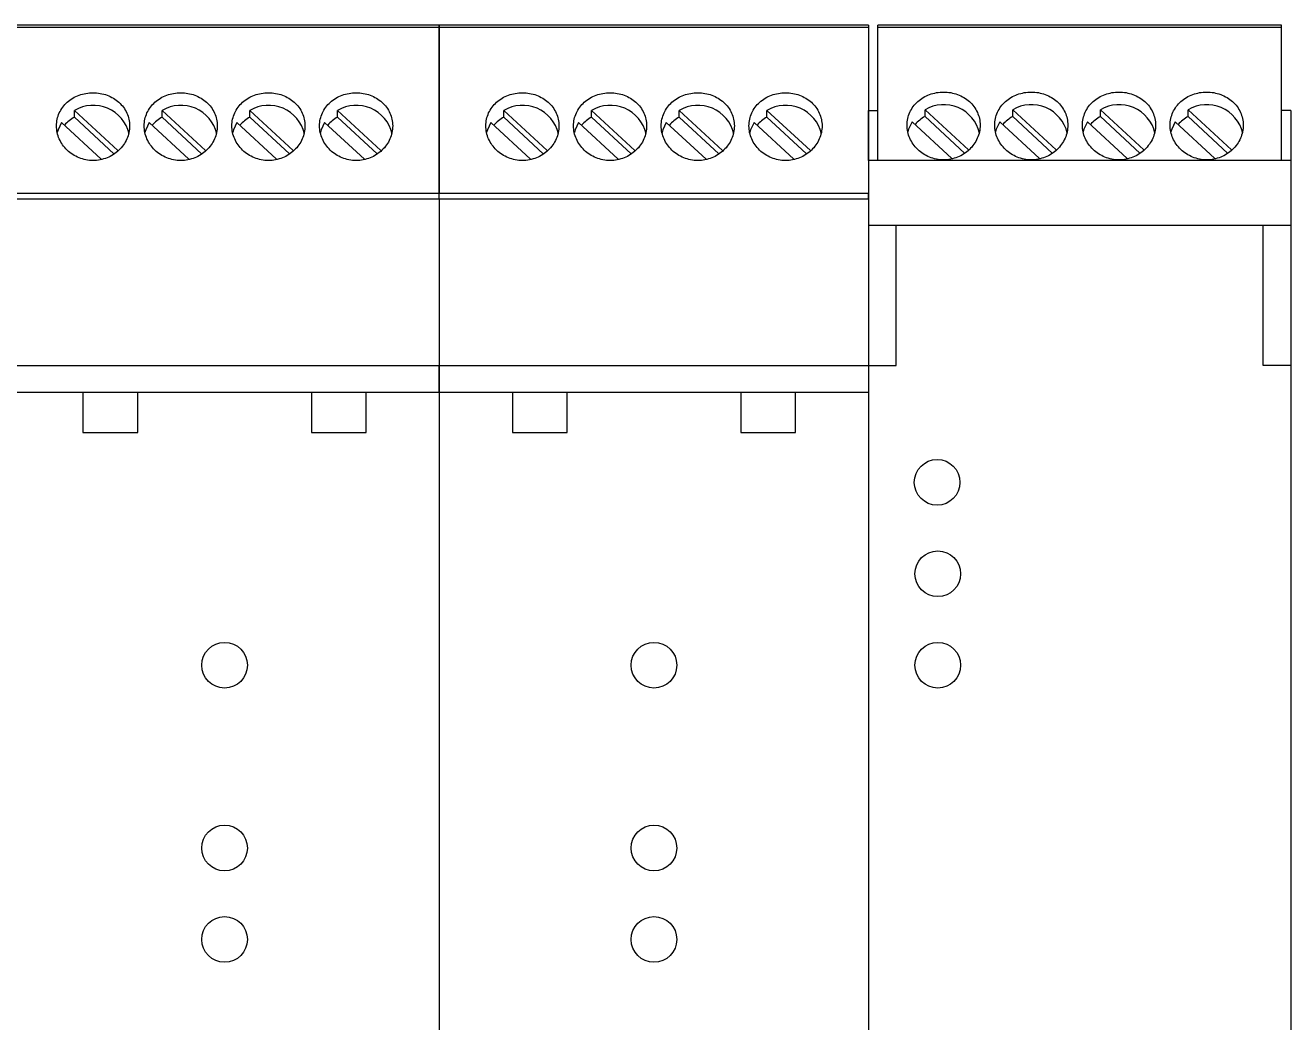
# Model space of a CAD drawing. Header units: millimetres. Extents: x 4137 to 6698, y 1400 to 3585.
# Drawn here: x 5515.2 to 5584.4, y 2741.3 to 2795.8 of the extents above; entities that cross this region are included whole.
import ezdxf

# ---------------------------------------------------------------- set-up
doc = ezdxf.new("R2010")
doc.units = ezdxf.units.MM
doc.layers.add('000-PI-Oprema', color=30, linetype='Continuous', lineweight=5)

msp = doc.modelspace()

# ---------------------------------------------------------------- linework, layer by layer
at = {"color": 0, "linetype": 'ByBlock', "lineweight": 0}
for p, q in [((5583.945, 2795.778), (5561.845, 2795.778)), ((5561.845, 2795.678), (5583.945, 2795.678)), ((5561.345, 2788.392), (5561.345, 2791.128)), ((5564.431, 2790.789), (5564.431, 2791.164)), ((5566.806, 2788.961), (5564.431, 2791.164)), ((5569.231, 2790.789), (5569.231, 2791.164)), ((5571.606, 2788.961), (5569.231, 2791.164)), ((5574.031, 2790.789), (5574.031, 2791.164)), ((5576.406, 2788.961), (5574.031, 2791.164)), ((5578.831, 2790.789), (5578.831, 2791.164)), ((5581.206, 2788.961), (5578.831, 2791.164)), ((5584.445, 2791.128), (5584.445, 2788.392)), ((5563.724, 2790.508), (5565.896, 2788.494)), ((5566.591, 2788.786), (5564.431, 2790.789)), ((5568.524, 2790.508), (5570.696, 2788.494)), ((5571.391, 2788.786), (5569.231, 2790.789)), ((5573.324, 2790.508), (5575.496, 2788.494)), ((5576.191, 2788.786), (5574.031, 2790.789)), ((5578.124, 2790.508), (5580.296, 2788.494)), ((5580.991, 2788.786), (5578.831, 2790.789)), ((5561.345, 2788.392), (5561.345, 2777.172)), ((5584.445, 2788.392), (5561.345, 2788.392)), ((5584.445, 2788.392), (5584.445, 2777.172)), ((5584.445, 2784.826), (5561.345, 2784.826)), ((5561.345, 2777.172), (5561.345, 2696.278)), ((5561.345, 2777.172), (5562.845, 2777.172)), ((5584.445, 2777.166), (5584.445, 2696.278))]:
    msp.add_line(p, q, dxfattribs=at)
at = {"color": 0, "linetype": 'ByBlock', "lineweight": 0, "ltscale": 0.25}
for p, q in [((5561.845, 2788.392), (5561.845, 2795.778)), ((5583.945, 2788.392), (5583.945, 2795.778)), ((5561.345, 2791.128), (5561.845, 2791.128)), ((5584.445, 2791.128), (5583.945, 2791.128)), ((5562.845, 2777.172), (5562.845, 2784.826)), ((5582.941, 2777.167), (5582.945, 2784.82)), ((5561.345, 2777.172), (5562.845, 2777.172)), ((5584.445, 2777.172), (5582.945, 2777.172))]:
    msp.add_line(p, q, dxfattribs=at)
at = {"color": 0, "linetype": 'ByBlock', "lineweight": 0, "flags": 128}
for points in [[(5563.724, 2790.508), (5563.532, 2790.102), (5563.49, 2789.951)], [(5568.524, 2790.508), (5568.332, 2790.102), (5568.29, 2789.951)], [(5573.324, 2790.508), (5573.132, 2790.102), (5573.09, 2789.951)], [(5578.124, 2790.508), (5577.932, 2790.102), (5577.89, 2789.951)]]:
    msp.add_lwpolyline(points, dxfattribs=at)
at = {"color": 0, "linetype": 'ByBlock', "lineweight": 0, "ltscale": 0.25}
for centre in [(5565.095, 2770.778), (5565.131, 2765.778), (5565.131, 2760.778)]:
    msp.add_circle(centre, 1.25, dxfattribs=at)
at = {"color": 0, "linetype": 'ByBlock', "lineweight": 0}
for centre, radius, start, end in [((5565.449, 2789.416), 2.023, 13.40006, 120.22754), ((5570.249, 2789.416), 2.023, 13.40006, 120.22754), ((5575.049, 2789.416), 2.023, 13.40006, 120.22754), ((5579.849, 2789.416), 2.023, 13.40006, 120.22754), ((5565.369, 2789.064), 1.964, 118.52592, 138.89397), ((5570.169, 2789.064), 1.964, 118.52592, 138.89397), ((5574.969, 2789.064), 1.964, 118.52592, 138.89397), ((5579.769, 2789.064), 1.964, 118.52592, 138.89397)]:
    msp.add_arc(centre, radius, start, end, dxfattribs=at)
for points in [[(5565.446, 2788.42), (5565.579, 2788.42), (5565.709, 2788.433), (5565.964, 2788.482), (5566.092, 2788.519), (5566.334, 2788.616), (5566.449, 2788.675), (5566.666, 2788.815), (5566.769, 2788.896), (5567.045, 2789.16), (5567.194, 2789.372), (5567.394, 2789.826), (5567.446, 2790.072), (5567.447, 2790.436), (5567.434, 2790.558), (5567.382, 2790.794), (5567.345, 2790.908), (5567.245, 2791.129), (5567.182, 2791.235), (5567.037, 2791.431), (5566.955, 2791.522), (5566.768, 2791.69), (5566.667, 2791.764), (5566.451, 2791.893), (5566.334, 2791.949), (5566.091, 2792.038), (5565.967, 2792.072), (5565.71, 2792.118), (5565.578, 2792.129), (5565.186, 2792.129), (5564.923, 2792.083), (5564.441, 2791.906), (5564.218, 2791.773), (5563.941, 2791.525), (5563.857, 2791.432), (5563.712, 2791.236), (5563.65, 2791.132), (5563.549, 2790.911), (5563.511, 2790.795), (5563.46, 2790.56), (5563.447, 2790.44), (5563.446, 2790.195), (5563.459, 2790.073), (5563.51, 2789.834), (5563.548, 2789.715), (5563.648, 2789.487), (5563.71, 2789.378), (5563.855, 2789.171), (5563.939, 2789.073), (5564.215, 2788.809), (5564.438, 2788.665), (5564.919, 2788.472), (5565.182, 2788.42), (5565.446, 2788.42)], [(5570.246, 2788.42), (5570.379, 2788.42), (5570.509, 2788.433), (5570.764, 2788.482), (5570.892, 2788.519), (5571.134, 2788.616), (5571.249, 2788.675), (5571.466, 2788.815), (5571.569, 2788.896), (5571.845, 2789.16), (5571.994, 2789.372), (5572.194, 2789.826), (5572.246, 2790.072), (5572.247, 2790.436), (5572.234, 2790.558), (5572.182, 2790.794), (5572.145, 2790.908), (5572.045, 2791.129), (5571.982, 2791.235), (5571.837, 2791.431), (5571.755, 2791.522), (5571.568, 2791.69), (5571.467, 2791.764), (5571.251, 2791.893), (5571.134, 2791.949), (5570.891, 2792.038), (5570.767, 2792.072), (5570.51, 2792.118), (5570.378, 2792.129), (5569.986, 2792.129), (5569.723, 2792.083), (5569.241, 2791.906), (5569.018, 2791.773), (5568.741, 2791.525), (5568.657, 2791.432), (5568.512, 2791.236), (5568.45, 2791.132), (5568.349, 2790.911), (5568.311, 2790.795), (5568.26, 2790.56), (5568.247, 2790.44), (5568.246, 2790.195), (5568.259, 2790.073), (5568.31, 2789.834), (5568.348, 2789.715), (5568.448, 2789.487), (5568.51, 2789.378), (5568.655, 2789.171), (5568.739, 2789.073), (5569.015, 2788.809), (5569.238, 2788.665), (5569.719, 2788.472), (5569.982, 2788.42), (5570.246, 2788.42)], [(5575.046, 2788.42), (5575.179, 2788.42), (5575.309, 2788.433), (5575.564, 2788.482), (5575.692, 2788.519), (5575.934, 2788.616), (5576.049, 2788.675), (5576.266, 2788.815), (5576.369, 2788.896), (5576.645, 2789.16), (5576.794, 2789.372), (5576.994, 2789.826), (5577.046, 2790.072), (5577.047, 2790.436), (5577.034, 2790.558), (5576.982, 2790.794), (5576.945, 2790.908), (5576.845, 2791.129), (5576.782, 2791.235), (5576.637, 2791.431), (5576.555, 2791.522), (5576.368, 2791.69), (5576.267, 2791.764), (5576.051, 2791.893), (5575.934, 2791.949), (5575.691, 2792.038), (5575.567, 2792.072), (5575.31, 2792.118), (5575.178, 2792.129), (5574.786, 2792.129), (5574.523, 2792.083), (5574.041, 2791.906), (5573.818, 2791.773), (5573.541, 2791.525), (5573.457, 2791.432), (5573.312, 2791.236), (5573.25, 2791.132), (5573.149, 2790.911), (5573.111, 2790.795), (5573.06, 2790.56), (5573.047, 2790.44), (5573.046, 2790.195), (5573.059, 2790.073), (5573.11, 2789.834), (5573.148, 2789.715), (5573.248, 2789.487), (5573.31, 2789.378), (5573.455, 2789.171), (5573.539, 2789.073), (5573.815, 2788.809), (5574.038, 2788.665), (5574.519, 2788.472), (5574.782, 2788.42), (5575.046, 2788.42)], [(5579.846, 2788.42), (5579.979, 2788.42), (5580.109, 2788.433), (5580.364, 2788.482), (5580.492, 2788.519), (5580.734, 2788.616), (5580.849, 2788.675), (5581.066, 2788.815), (5581.169, 2788.896), (5581.445, 2789.16), (5581.594, 2789.372), (5581.794, 2789.826), (5581.846, 2790.072), (5581.847, 2790.436), (5581.834, 2790.558), (5581.782, 2790.794), (5581.745, 2790.908), (5581.645, 2791.129), (5581.582, 2791.235), (5581.437, 2791.431), (5581.355, 2791.522), (5581.168, 2791.69), (5581.067, 2791.764), (5580.851, 2791.893), (5580.734, 2791.949), (5580.491, 2792.038), (5580.367, 2792.072), (5580.11, 2792.118), (5579.978, 2792.129), (5579.586, 2792.129), (5579.323, 2792.083), (5578.841, 2791.906), (5578.618, 2791.773), (5578.341, 2791.525), (5578.257, 2791.432), (5578.112, 2791.236), (5578.05, 2791.132), (5577.949, 2790.911), (5577.911, 2790.795), (5577.86, 2790.56), (5577.847, 2790.44), (5577.846, 2790.195), (5577.859, 2790.073), (5577.91, 2789.834), (5577.948, 2789.715), (5578.048, 2789.487), (5578.11, 2789.378), (5578.255, 2789.171), (5578.339, 2789.073), (5578.615, 2788.809), (5578.838, 2788.665), (5579.319, 2788.472), (5579.582, 2788.42), (5579.846, 2788.42)]]:
    msp.add_open_spline(points, degree=3, knots=[0, 0, 0, 0, 0.03125, 0.03125, 0.0625, 0.0625, 0.09375, 0.09375, 0.125, 0.125, 0.1875, 0.1875, 0.25, 0.25, 0.28125, 0.28125, 0.3125, 0.3125, 0.34375, 0.34375, 0.375, 0.375, 0.40625, 0.40625, 0.4375, 0.4375, 0.46875, 0.46875, 0.5, 0.5, 0.5625, 0.5625, 0.625, 0.625, 0.65625, 0.65625, 0.6875, 0.6875, 0.71875, 0.71875, 0.75, 0.75, 0.78125, 0.78125, 0.8125, 0.8125, 0.84375, 0.84375, 0.875, 0.875, 0.9375, 0.9375, 1, 1, 1, 1], dxfattribs=at)
at = {"layer": '000-PI-Oprema', "color": 0, "linetype": 'ByBlock', "lineweight": 0}
for p, q in [((5537.845, 2795.778), (5514.345, 2795.778)), ((5514.345, 2795.678), (5537.845, 2795.678)), ((5537.845, 2795.778), (5537.845, 2795.678)), ((5561.345, 2795.778), (5537.845, 2795.778)), ((5537.845, 2795.678), (5537.845, 2795.778)), ((5537.845, 2795.678), (5537.845, 2786.578)), ((5537.845, 2786.578), (5537.845, 2795.678)), ((5537.845, 2795.678), (5561.345, 2795.678)), ((5561.345, 2795.778), (5561.345, 2795.678)), ((5561.345, 2795.678), (5561.345, 2786.578)), ((5517.879, 2790.752), (5517.879, 2791.127)), ((5520.255, 2788.924), (5517.879, 2791.127)), ((5522.679, 2790.752), (5522.679, 2791.127)), ((5525.055, 2788.924), (5522.679, 2791.127)), ((5527.479, 2790.752), (5527.479, 2791.127)), ((5529.855, 2788.924), (5527.479, 2791.127)), ((5532.279, 2790.752), (5532.279, 2791.127)), ((5534.655, 2788.924), (5532.279, 2791.127)), ((5541.379, 2790.752), (5541.379, 2791.127)), ((5543.755, 2788.924), (5541.379, 2791.127)), ((5546.179, 2790.752), (5546.179, 2791.127)), ((5548.555, 2788.924), (5546.179, 2791.127)), ((5550.979, 2790.752), (5550.979, 2791.127)), ((5553.355, 2788.924), (5550.979, 2791.127)), ((5555.779, 2790.752), (5555.779, 2791.127)), ((5558.155, 2788.924), (5555.779, 2791.127)), ((5517.172, 2790.471), (5519.344, 2788.457)), ((5520.04, 2788.749), (5517.879, 2790.752)), ((5521.972, 2790.471), (5524.144, 2788.457)), ((5524.84, 2788.749), (5522.679, 2790.752)), ((5526.772, 2790.471), (5528.944, 2788.457)), ((5529.64, 2788.749), (5527.479, 2790.752)), ((5531.572, 2790.471), (5533.744, 2788.457)), ((5534.44, 2788.749), (5532.279, 2790.752)), ((5540.672, 2790.471), (5542.844, 2788.457)), ((5543.54, 2788.749), (5541.379, 2790.752)), ((5545.472, 2790.471), (5547.644, 2788.457)), ((5548.34, 2788.749), (5546.179, 2790.752)), ((5550.272, 2790.471), (5552.444, 2788.457)), ((5553.14, 2788.749), (5550.979, 2790.752)), ((5555.072, 2790.471), (5557.244, 2788.457)), ((5557.94, 2788.749), (5555.779, 2790.752)), ((5537.845, 2786.578), (5514.345, 2786.578)), ((5537.845, 2786.278), (5514.345, 2786.278)), ((5537.845, 2786.278), (5537.845, 2786.578)), ((5561.345, 2786.578), (5537.845, 2786.578)), ((5537.845, 2786.278), (5537.845, 2786.578)), ((5537.845, 2786.278), (5537.845, 2777.172)), ((5561.345, 2786.278), (5537.845, 2786.278)), ((5537.845, 2786.278), (5537.845, 2777.172)), ((5561.345, 2786.278), (5561.345, 2786.578)), ((5561.345, 2786.278), (5561.345, 2777.172)), ((5514.345, 2777.172), (5537.845, 2777.172)), ((5537.845, 2777.172), (5537.845, 2775.704)), ((5537.845, 2777.172), (5561.345, 2777.172)), ((5537.845, 2775.704), (5537.845, 2777.172)), ((5561.345, 2777.172), (5561.345, 2775.704)), ((5514.345, 2775.704), (5518.345, 2775.704)), ((5518.345, 2775.704), (5518.345, 2773.504)), ((5518.345, 2775.704), (5521.345, 2775.704)), ((5521.345, 2773.504), (5521.345, 2775.704)), ((5521.345, 2775.704), (5530.845, 2775.704)), ((5530.845, 2775.704), (5530.845, 2773.504)), ((5530.845, 2775.704), (5533.845, 2775.704)), ((5533.845, 2773.504), (5533.845, 2775.704)), ((5533.845, 2775.704), (5537.845, 2775.704)), ((5537.845, 2775.704), (5537.845, 2696.278)), ((5537.845, 2775.704), (5537.845, 2696.278)), ((5537.845, 2775.704), (5541.845, 2775.704)), ((5541.845, 2775.704), (5541.845, 2773.504)), ((5541.845, 2775.704), (5544.845, 2775.704)), ((5544.845, 2773.504), (5544.845, 2775.704)), ((5544.845, 2775.704), (5554.345, 2775.704)), ((5554.345, 2775.704), (5554.345, 2773.504)), ((5554.345, 2775.704), (5557.345, 2775.704)), ((5557.345, 2773.504), (5557.345, 2775.704)), ((5557.345, 2775.704), (5561.345, 2775.704)), ((5561.345, 2775.704), (5561.345, 2696.278)), ((5518.345, 2773.504), (5521.345, 2773.504)), ((5530.845, 2773.504), (5533.845, 2773.504)), ((5541.845, 2773.504), (5544.845, 2773.504)), ((5554.345, 2773.504), (5557.345, 2773.504))]:
    msp.add_line(p, q, dxfattribs=at)
at = {"layer": '000-PI-Oprema', "color": 0, "linetype": 'ByBlock', "lineweight": 0, "flags": 128}
for points in [[(5517.172, 2790.471), (5516.98, 2790.065), (5516.938, 2789.914)], [(5521.972, 2790.471), (5521.78, 2790.065), (5521.738, 2789.914)], [(5526.772, 2790.471), (5526.58, 2790.065), (5526.538, 2789.914)], [(5531.572, 2790.471), (5531.38, 2790.065), (5531.338, 2789.914)], [(5540.672, 2790.471), (5540.48, 2790.065), (5540.438, 2789.914)], [(5545.472, 2790.471), (5545.28, 2790.065), (5545.238, 2789.914)], [(5550.272, 2790.471), (5550.08, 2790.065), (5550.038, 2789.914)], [(5555.072, 2790.471), (5554.88, 2790.065), (5554.838, 2789.914)]]:
    msp.add_lwpolyline(points, dxfattribs=at)
at = {"layer": '000-PI-Oprema', "color": 0, "linetype": 'ByBlock', "lineweight": 0, "ltscale": 0.25}
for centre in [(5526.095, 2760.778), (5549.595, 2760.778), (5526.095, 2750.778), (5549.595, 2750.778), (5526.095, 2745.778), (5549.595, 2745.778)]:
    msp.add_circle(centre, 1.25, dxfattribs=at)
at = {"layer": '000-PI-Oprema', "color": 0, "linetype": 'ByBlock', "lineweight": 0}
for centre, radius, start, end in [((5518.898, 2789.379), 2.023, 13.40006, 120.22754), ((5523.698, 2789.379), 2.023, 13.40006, 120.22754), ((5528.498, 2789.379), 2.023, 13.40006, 120.22754), ((5533.298, 2789.379), 2.023, 13.40006, 120.22754), ((5542.398, 2789.379), 2.023, 13.40006, 120.22754), ((5547.198, 2789.379), 2.023, 13.40006, 120.22754), ((5551.998, 2789.379), 2.023, 13.40006, 120.22754), ((5556.798, 2789.379), 2.023, 13.40006, 120.22754), ((5518.817, 2789.027), 1.964, 118.52592, 138.89397), ((5523.617, 2789.027), 1.964, 118.52592, 138.89397), ((5528.417, 2789.027), 1.964, 118.52592, 138.89397), ((5533.217, 2789.027), 1.964, 118.52592, 138.89397), ((5542.317, 2789.027), 1.964, 118.52592, 138.89397), ((5547.117, 2789.027), 1.964, 118.52592, 138.89397), ((5551.917, 2789.027), 1.964, 118.52592, 138.89397), ((5556.717, 2789.027), 1.964, 118.52592, 138.89397)]:
    msp.add_arc(centre, radius, start, end, dxfattribs=at)
for points in [[(5518.895, 2788.383), (5519.027, 2788.383), (5519.157, 2788.396), (5519.413, 2788.445), (5519.54, 2788.482), (5519.782, 2788.579), (5519.897, 2788.638), (5520.114, 2788.778), (5520.217, 2788.859), (5520.494, 2789.123), (5520.643, 2789.335), (5520.842, 2789.789), (5520.895, 2790.035), (5520.895, 2790.398), (5520.882, 2790.521), (5520.831, 2790.756), (5520.793, 2790.871), (5520.693, 2791.091), (5520.63, 2791.198), (5520.486, 2791.394), (5520.403, 2791.485), (5520.216, 2791.652), (5520.116, 2791.727), (5519.899, 2791.856), (5519.782, 2791.912), (5519.54, 2792.001), (5519.415, 2792.035), (5519.159, 2792.08), (5519.026, 2792.092), (5518.635, 2792.092), (5518.371, 2792.046), (5517.89, 2791.868), (5517.667, 2791.736), (5517.39, 2791.488), (5517.305, 2791.395), (5517.16, 2791.199), (5517.098, 2791.094), (5516.998, 2790.874), (5516.959, 2790.757), (5516.908, 2790.522), (5516.895, 2790.402), (5516.895, 2790.157), (5516.908, 2790.036), (5516.958, 2789.797), (5516.997, 2789.678), (5517.097, 2789.449), (5517.158, 2789.34), (5517.303, 2789.134), (5517.387, 2789.036), (5517.664, 2788.771), (5517.887, 2788.628), (5518.368, 2788.435), (5518.63, 2788.383), (5518.895, 2788.383)], [(5523.695, 2788.383), (5523.827, 2788.383), (5523.957, 2788.396), (5524.213, 2788.445), (5524.34, 2788.482), (5524.582, 2788.579), (5524.697, 2788.638), (5524.914, 2788.778), (5525.017, 2788.859), (5525.294, 2789.123), (5525.443, 2789.335), (5525.642, 2789.789), (5525.695, 2790.035), (5525.695, 2790.398), (5525.682, 2790.521), (5525.631, 2790.756), (5525.593, 2790.871), (5525.493, 2791.091), (5525.43, 2791.198), (5525.286, 2791.394), (5525.203, 2791.485), (5525.016, 2791.652), (5524.916, 2791.727), (5524.699, 2791.856), (5524.582, 2791.912), (5524.34, 2792.001), (5524.215, 2792.035), (5523.959, 2792.08), (5523.826, 2792.092), (5523.435, 2792.092), (5523.171, 2792.046), (5522.69, 2791.868), (5522.467, 2791.736), (5522.19, 2791.488), (5522.105, 2791.395), (5521.96, 2791.199), (5521.898, 2791.094), (5521.798, 2790.874), (5521.759, 2790.757), (5521.708, 2790.522), (5521.695, 2790.402), (5521.695, 2790.157), (5521.708, 2790.036), (5521.758, 2789.797), (5521.797, 2789.678), (5521.897, 2789.449), (5521.958, 2789.34), (5522.103, 2789.134), (5522.187, 2789.036), (5522.464, 2788.771), (5522.687, 2788.628), (5523.168, 2788.435), (5523.43, 2788.383), (5523.695, 2788.383)], [(5528.495, 2788.383), (5528.627, 2788.383), (5528.757, 2788.396), (5529.013, 2788.445), (5529.14, 2788.482), (5529.382, 2788.579), (5529.497, 2788.638), (5529.714, 2788.778), (5529.817, 2788.859), (5530.094, 2789.123), (5530.243, 2789.335), (5530.442, 2789.789), (5530.495, 2790.035), (5530.495, 2790.398), (5530.482, 2790.521), (5530.431, 2790.756), (5530.393, 2790.871), (5530.293, 2791.091), (5530.23, 2791.198), (5530.086, 2791.394), (5530.003, 2791.485), (5529.816, 2791.652), (5529.716, 2791.727), (5529.499, 2791.856), (5529.382, 2791.912), (5529.14, 2792.001), (5529.015, 2792.035), (5528.759, 2792.08), (5528.626, 2792.092), (5528.235, 2792.092), (5527.971, 2792.046), (5527.49, 2791.868), (5527.267, 2791.736), (5526.99, 2791.488), (5526.905, 2791.395), (5526.76, 2791.199), (5526.698, 2791.094), (5526.598, 2790.874), (5526.559, 2790.757), (5526.508, 2790.522), (5526.495, 2790.402), (5526.495, 2790.157), (5526.508, 2790.036), (5526.558, 2789.797), (5526.597, 2789.678), (5526.697, 2789.449), (5526.758, 2789.34), (5526.903, 2789.134), (5526.987, 2789.036), (5527.264, 2788.771), (5527.487, 2788.628), (5527.968, 2788.435), (5528.23, 2788.383), (5528.495, 2788.383)], [(5533.295, 2788.383), (5533.427, 2788.383), (5533.557, 2788.396), (5533.813, 2788.445), (5533.94, 2788.482), (5534.182, 2788.579), (5534.297, 2788.638), (5534.514, 2788.778), (5534.617, 2788.859), (5534.894, 2789.123), (5535.043, 2789.335), (5535.242, 2789.789), (5535.295, 2790.035), (5535.295, 2790.398), (5535.282, 2790.521), (5535.231, 2790.756), (5535.193, 2790.871), (5535.093, 2791.091), (5535.03, 2791.198), (5534.886, 2791.394), (5534.803, 2791.485), (5534.616, 2791.652), (5534.516, 2791.727), (5534.299, 2791.856), (5534.182, 2791.912), (5533.94, 2792.001), (5533.815, 2792.035), (5533.559, 2792.08), (5533.426, 2792.092), (5533.035, 2792.092), (5532.771, 2792.046), (5532.29, 2791.868), (5532.067, 2791.736), (5531.79, 2791.488), (5531.705, 2791.395), (5531.56, 2791.199), (5531.498, 2791.094), (5531.398, 2790.874), (5531.359, 2790.757), (5531.308, 2790.522), (5531.295, 2790.402), (5531.295, 2790.157), (5531.308, 2790.036), (5531.358, 2789.797), (5531.397, 2789.678), (5531.497, 2789.449), (5531.558, 2789.34), (5531.703, 2789.134), (5531.787, 2789.036), (5532.064, 2788.771), (5532.287, 2788.628), (5532.768, 2788.435), (5533.03, 2788.383), (5533.295, 2788.383)], [(5542.395, 2788.383), (5542.527, 2788.383), (5542.657, 2788.396), (5542.913, 2788.445), (5543.04, 2788.482), (5543.282, 2788.579), (5543.397, 2788.638), (5543.614, 2788.778), (5543.717, 2788.859), (5543.994, 2789.123), (5544.143, 2789.335), (5544.342, 2789.789), (5544.395, 2790.035), (5544.395, 2790.398), (5544.382, 2790.521), (5544.331, 2790.756), (5544.293, 2790.871), (5544.193, 2791.091), (5544.13, 2791.198), (5543.986, 2791.394), (5543.903, 2791.485), (5543.716, 2791.652), (5543.616, 2791.727), (5543.399, 2791.856), (5543.282, 2791.912), (5543.04, 2792.001), (5542.915, 2792.035), (5542.659, 2792.08), (5542.526, 2792.092), (5542.135, 2792.092), (5541.871, 2792.046), (5541.39, 2791.868), (5541.167, 2791.736), (5540.89, 2791.488), (5540.805, 2791.395), (5540.66, 2791.199), (5540.598, 2791.094), (5540.498, 2790.874), (5540.459, 2790.757), (5540.408, 2790.522), (5540.395, 2790.402), (5540.395, 2790.157), (5540.408, 2790.036), (5540.458, 2789.797), (5540.497, 2789.678), (5540.597, 2789.449), (5540.658, 2789.34), (5540.803, 2789.134), (5540.887, 2789.036), (5541.164, 2788.771), (5541.387, 2788.628), (5541.868, 2788.435), (5542.13, 2788.383), (5542.395, 2788.383)], [(5547.195, 2788.383), (5547.327, 2788.383), (5547.457, 2788.396), (5547.713, 2788.445), (5547.84, 2788.482), (5548.082, 2788.579), (5548.197, 2788.638), (5548.414, 2788.778), (5548.517, 2788.859), (5548.794, 2789.123), (5548.943, 2789.335), (5549.142, 2789.789), (5549.195, 2790.035), (5549.195, 2790.398), (5549.182, 2790.521), (5549.131, 2790.756), (5549.093, 2790.871), (5548.993, 2791.091), (5548.93, 2791.198), (5548.786, 2791.394), (5548.703, 2791.485), (5548.516, 2791.652), (5548.416, 2791.727), (5548.199, 2791.856), (5548.082, 2791.912), (5547.84, 2792.001), (5547.715, 2792.035), (5547.459, 2792.08), (5547.326, 2792.092), (5546.935, 2792.092), (5546.671, 2792.046), (5546.19, 2791.868), (5545.967, 2791.736), (5545.69, 2791.488), (5545.605, 2791.395), (5545.46, 2791.199), (5545.398, 2791.094), (5545.298, 2790.874), (5545.259, 2790.757), (5545.208, 2790.522), (5545.195, 2790.402), (5545.195, 2790.157), (5545.208, 2790.036), (5545.258, 2789.797), (5545.297, 2789.678), (5545.397, 2789.449), (5545.458, 2789.34), (5545.603, 2789.134), (5545.687, 2789.036), (5545.964, 2788.771), (5546.187, 2788.628), (5546.668, 2788.435), (5546.93, 2788.383), (5547.195, 2788.383)], [(5551.995, 2788.383), (5552.127, 2788.383), (5552.257, 2788.396), (5552.513, 2788.445), (5552.64, 2788.482), (5552.882, 2788.579), (5552.997, 2788.638), (5553.214, 2788.778), (5553.317, 2788.859), (5553.594, 2789.123), (5553.743, 2789.335), (5553.942, 2789.789), (5553.995, 2790.035), (5553.995, 2790.398), (5553.982, 2790.521), (5553.931, 2790.756), (5553.893, 2790.871), (5553.793, 2791.091), (5553.73, 2791.198), (5553.586, 2791.394), (5553.503, 2791.485), (5553.316, 2791.652), (5553.216, 2791.727), (5552.999, 2791.856), (5552.882, 2791.912), (5552.64, 2792.001), (5552.515, 2792.035), (5552.259, 2792.08), (5552.126, 2792.092), (5551.735, 2792.092), (5551.471, 2792.046), (5550.99, 2791.868), (5550.767, 2791.736), (5550.49, 2791.488), (5550.405, 2791.395), (5550.26, 2791.199), (5550.198, 2791.094), (5550.098, 2790.874), (5550.059, 2790.757), (5550.008, 2790.522), (5549.995, 2790.402), (5549.995, 2790.157), (5550.008, 2790.036), (5550.058, 2789.797), (5550.097, 2789.678), (5550.197, 2789.449), (5550.258, 2789.34), (5550.403, 2789.134), (5550.487, 2789.036), (5550.764, 2788.771), (5550.987, 2788.628), (5551.468, 2788.435), (5551.73, 2788.383), (5551.995, 2788.383)], [(5556.795, 2788.383), (5556.927, 2788.383), (5557.057, 2788.396), (5557.313, 2788.445), (5557.44, 2788.482), (5557.682, 2788.579), (5557.797, 2788.638), (5558.014, 2788.778), (5558.117, 2788.859), (5558.394, 2789.123), (5558.543, 2789.335), (5558.742, 2789.789), (5558.795, 2790.035), (5558.795, 2790.398), (5558.782, 2790.521), (5558.731, 2790.756), (5558.693, 2790.871), (5558.593, 2791.091), (5558.53, 2791.198), (5558.386, 2791.394), (5558.303, 2791.485), (5558.116, 2791.652), (5558.016, 2791.727), (5557.799, 2791.856), (5557.682, 2791.912), (5557.44, 2792.001), (5557.315, 2792.035), (5557.059, 2792.08), (5556.926, 2792.092), (5556.535, 2792.092), (5556.271, 2792.046), (5555.79, 2791.868), (5555.567, 2791.736), (5555.29, 2791.488), (5555.205, 2791.395), (5555.06, 2791.199), (5554.998, 2791.094), (5554.898, 2790.874), (5554.859, 2790.757), (5554.808, 2790.522), (5554.795, 2790.402), (5554.795, 2790.157), (5554.808, 2790.036), (5554.858, 2789.797), (5554.897, 2789.678), (5554.997, 2789.449), (5555.058, 2789.34), (5555.203, 2789.134), (5555.287, 2789.036), (5555.564, 2788.771), (5555.787, 2788.628), (5556.268, 2788.435), (5556.53, 2788.383), (5556.795, 2788.383)]]:
    msp.add_open_spline(points, degree=3, knots=[0, 0, 0, 0, 0.03125, 0.03125, 0.0625, 0.0625, 0.09375, 0.09375, 0.125, 0.125, 0.1875, 0.1875, 0.25, 0.25, 0.28125, 0.28125, 0.3125, 0.3125, 0.34375, 0.34375, 0.375, 0.375, 0.40625, 0.40625, 0.4375, 0.4375, 0.46875, 0.46875, 0.5, 0.5, 0.5625, 0.5625, 0.625, 0.625, 0.65625, 0.65625, 0.6875, 0.6875, 0.71875, 0.71875, 0.75, 0.75, 0.78125, 0.78125, 0.8125, 0.8125, 0.84375, 0.84375, 0.875, 0.875, 0.9375, 0.9375, 1, 1, 1, 1], dxfattribs=at)

doc.saveas('drawing.dxf')
